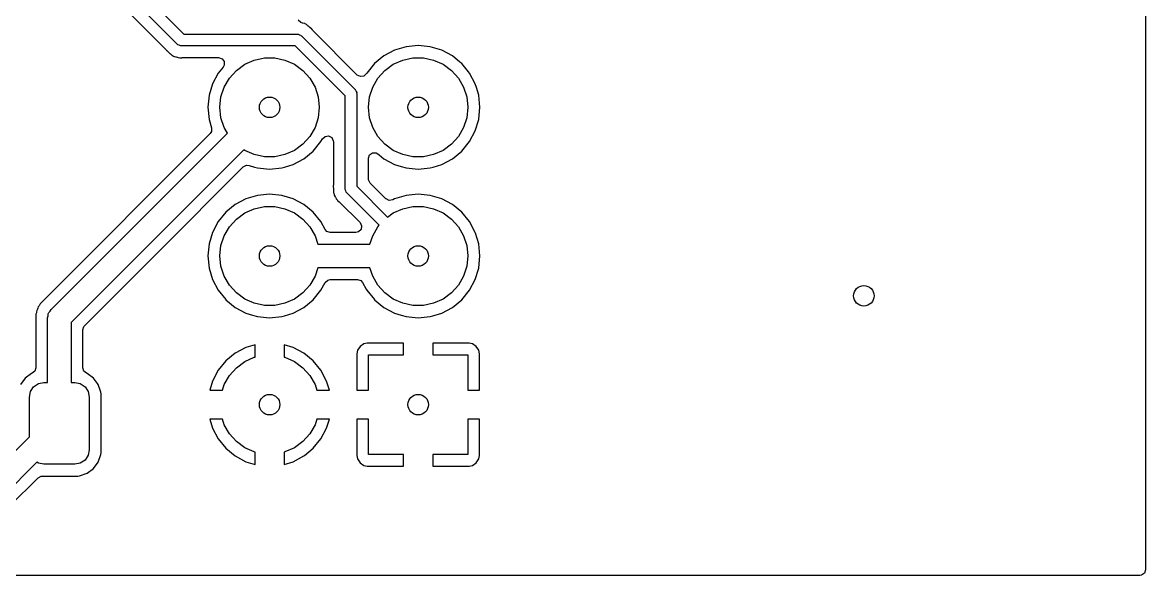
# Model space of a CAD drawing. Extents: x 0.21 to 2.99, y 0.21 to 2.19.
# Drawn here: x 2.234 to 2.99, y 0.212 to 0.584 of the extents above; entities that cross this region are included whole.
import ezdxf

# ---------------------------------------------------------------- set-up
doc = ezdxf.new("R2010")
doc.units = 0
doc.header["$MEASUREMENT"] = 0
doc.layers.add('BLACK', color=7, linetype='CONTINUOUS')

msp = doc.modelspace()

# ---------------------------------------------------------------- linework, layer by layer
at = {"layer": 'BLACK', "linetype": 'CONTINUOUS'}
for p, q in [((2.98959, 2.18429), (2.98959, 0.215709)), ((2.2874, 0.630765), (2.34218, 0.575984)), ((2.27578, 0.620092), (2.33037, 0.565496)), ((2.33777, 0.569263), (2.28068, 0.62635)), ((2.42107, 0.583837), (2.4192, 0.585359)), ((2.42214, 0.583425), (2.42107, 0.583837)), ((2.42239, 0.583345), (2.42214, 0.583425)), ((2.42362, 0.583057), (2.42239, 0.583345)), ((2.42393, 0.582839), (2.42362, 0.583057)), ((2.42362, 0.583057), (2.42362, 0.583057)), ((2.42473, 0.58242), (2.42393, 0.582839)), ((2.42509, 0.58228), (2.42473, 0.58242)), ((2.42602, 0.581434), (2.42509, 0.58228)), ((2.34218, 0.575984), (2.41875, 0.575984)), ((2.41875, 0.575984), (2.41906, 0.575886)), ((2.41906, 0.575886), (2.41937, 0.575936)), ((2.41937, 0.575936), (2.42019, 0.575517)), ((2.42019, 0.575517), (2.42107, 0.575232)), ((2.42107, 0.575232), (2.42125, 0.574975)), ((2.42125, 0.574975), (2.42154, 0.574831)), ((2.42154, 0.574831), (2.45751, 0.538861)), ((2.42623, 0.581267), (2.42602, 0.581434)), ((2.42634, 0.581188), (2.42623, 0.581267)), ((2.42689, 0.580638), (2.42634, 0.581188)), ((2.42696, 0.580576), (2.42689, 0.580638)), ((2.42836, 0.5793), (2.42696, 0.580576)), ((2.42858, 0.579012), (2.42836, 0.5793)), ((2.42862, 0.579042), (2.42858, 0.579012)), ((2.42893, 0.578599), (2.42862, 0.579042)), ((2.45902, 0.548511), (2.42893, 0.578599)), ((2.33805, 0.569119), (2.33777, 0.569263)), ((2.33824, 0.568862), (2.33805, 0.569119)), ((2.33911, 0.568577), (2.33824, 0.568862)), ((2.33994, 0.568159), (2.33911, 0.568577)), ((2.34025, 0.568208), (2.33994, 0.568159)), ((2.34055, 0.56811), (2.34025, 0.568208)), ((2.41712, 0.56811), (2.34055, 0.56811)), ((2.45079, 0.534446), (2.41712, 0.56811)), ((2.49189, 0.567532), (2.4841, 0.565167)), ((2.5, 0.56833), (2.49189, 0.567532)), ((2.49189, 0.567532), (2.49189, 0.567532)), ((2.50811, 0.567532), (2.5, 0.56833)), ((2.5, 0.56833), (2.5, 0.56833)), ((2.5159, 0.565167), (2.50811, 0.567532)), ((2.50811, 0.567532), (2.50811, 0.567532)), ((2.33037, 0.565496), (2.33069, 0.565053)), ((2.33069, 0.565053), (2.33073, 0.565082)), ((2.33073, 0.565082), (2.33095, 0.564794)), ((2.33095, 0.564794), (2.33234, 0.563519)), ((2.33234, 0.563519), (2.33241, 0.563457)), ((2.33241, 0.563457), (2.33283, 0.563033)), ((2.33283, 0.563033), (2.33296, 0.562906)), ((2.33296, 0.562906), (2.33305, 0.562846)), ((2.33305, 0.562846), (2.33308, 0.562828)), ((2.33308, 0.562828), (2.33329, 0.56266)), ((2.33329, 0.56266), (2.33394, 0.562068)), ((2.33394, 0.562068), (2.33422, 0.561814)), ((2.33422, 0.561814), (2.33458, 0.561675)), ((2.33458, 0.561675), (2.33537, 0.561256)), ((2.33537, 0.561256), (2.33569, 0.561037)), ((2.33569, 0.561037), (2.33691, 0.56075)), ((2.33691, 0.56075), (2.33717, 0.56067)), ((2.33717, 0.56067), (2.33834, 0.560217)), ((2.33834, 0.560217), (2.33873, 0.560217)), ((2.33873, 0.560217), (2.33962, 0.560113)), ((2.33962, 0.560113), (2.34, 0.560024)), ((2.34, 0.560024), (2.34096, 0.56016)), ((2.34096, 0.56016), (2.34124, 0.560198)), ((2.34124, 0.560198), (2.34151, 0.560217)), ((2.34151, 0.560217), (2.3657, 0.560217)), ((2.3657, 0.560217), (2.36799, 0.559472)), ((2.36799, 0.559472), (2.36941, 0.557523)), ((2.38966, 0.558598), (2.3965, 0.560053)), ((2.3965, 0.560053), (2.4035, 0.560053)), ((2.4035, 0.560053), (2.41034, 0.558598)), ((2.47691, 0.561326), (2.47061, 0.556158)), ((2.4841, 0.565167), (2.47691, 0.561326)), ((2.48966, 0.558598), (2.4965, 0.560053)), ((2.4965, 0.560053), (2.5035, 0.560053)), ((2.5035, 0.560053), (2.51034, 0.558598)), ((2.52309, 0.561326), (2.5159, 0.565167)), ((2.52804, 0.557264), (2.52309, 0.561326)), ((2.36872, 0.553846), (2.36545, 0.54986)), ((2.36941, 0.555114), (2.36872, 0.553846)), ((2.36941, 0.557523), (2.36941, 0.555114)), ((2.37761, 0.551641), (2.38327, 0.555753)), ((2.38327, 0.555753), (2.38966, 0.558598)), ((2.41034, 0.558598), (2.41673, 0.555753)), ((2.41673, 0.555753), (2.42239, 0.551641)), ((2.47061, 0.556158), (2.46545, 0.54986)), ((2.47061, 0.556158), (2.47061, 0.556158)), ((2.47761, 0.551641), (2.48327, 0.555753)), ((2.48327, 0.555753), (2.48966, 0.558598)), ((2.51034, 0.558598), (2.51673, 0.555753)), ((2.51673, 0.555753), (2.52239, 0.551641)), ((2.52939, 0.556158), (2.52804, 0.557264)), ((2.53384, 0.550731), (2.52939, 0.556158)), ((2.52939, 0.556158), (2.52939, 0.556158)), ((2.36545, 0.54986), (2.36161, 0.542675)), ((2.36545, 0.54986), (2.36545, 0.54986)), ((2.36943, 0.540383), (2.37293, 0.546442)), ((2.37293, 0.546442), (2.37761, 0.551641)), ((2.42239, 0.551641), (2.42707, 0.546442)), ((2.42707, 0.546442), (2.43057, 0.540383)), ((2.46109, 0.54743), (2.45902, 0.548511)), ((2.46348, 0.54776), (2.46109, 0.54743)), ((2.46521, 0.549429), (2.46348, 0.54776)), ((2.46545, 0.54986), (2.46521, 0.549429)), ((2.46545, 0.54986), (2.46545, 0.54986)), ((2.46943, 0.540383), (2.47293, 0.546442)), ((2.47293, 0.546442), (2.47761, 0.551641)), ((2.52239, 0.551641), (2.52707, 0.546442)), ((2.52707, 0.546442), (2.53057, 0.540383)), ((2.53455, 0.54986), (2.53384, 0.550731)), ((2.53839, 0.542675), (2.53455, 0.54986)), ((2.36161, 0.542675), (2.35924, 0.534879)), ((2.36727, 0.533729), (2.36943, 0.540383)), ((2.43057, 0.540383), (2.43273, 0.533729)), ((2.45751, 0.538861), (2.45765, 0.538577)), ((2.45765, 0.538577), (2.45791, 0.538391)), ((2.45791, 0.538391), (2.45819, 0.537514)), ((2.45819, 0.537514), (2.45861, 0.536692)), ((2.46727, 0.533729), (2.46943, 0.540383)), ((2.53057, 0.540383), (2.53273, 0.533729)), ((2.5392, 0.540028), (2.53839, 0.542675)), ((2.54076, 0.534879), (2.5392, 0.540028)), ((2.35924, 0.534879), (2.35844, 0.526772)), ((2.35924, 0.534879), (2.35924, 0.534879)), ((2.36654, 0.526772), (2.36727, 0.533729)), ((2.43273, 0.533729), (2.43346, 0.526772)), ((2.45079, 0.472047), (2.45079, 0.534446)), ((2.45861, 0.536692), (2.45856, 0.536379)), ((2.45856, 0.536379), (2.45866, 0.536077)), ((2.45866, 0.536077), (2.45866, 0.473678)), ((2.46654, 0.526772), (2.46727, 0.533729)), ((2.53273, 0.533729), (2.53346, 0.526772)), ((2.54156, 0.526772), (2.54076, 0.534879)), ((2.54076, 0.534879), (2.54076, 0.534879)), ((2.35844, 0.526772), (2.35844, 0.526772)), ((2.35844, 0.526772), (2.35924, 0.518664)), ((2.36727, 0.519814), (2.36654, 0.526772)), ((2.43346, 0.526772), (2.43273, 0.519814)), ((2.46727, 0.519814), (2.46654, 0.526772)), ((2.53346, 0.526772), (2.53273, 0.519814)), ((2.54076, 0.518664), (2.54156, 0.526772)), ((2.54156, 0.526772), (2.54156, 0.526772)), ((2.35924, 0.518664), (2.35924, 0.518664)), ((2.35924, 0.518664), (2.36097, 0.512956)), ((2.36943, 0.51316), (2.36727, 0.519814)), ((2.43273, 0.519814), (2.43057, 0.51316)), ((2.46943, 0.51316), (2.46727, 0.519814)), ((2.53273, 0.519814), (2.53057, 0.51316)), ((2.53839, 0.510868), (2.54076, 0.518664)), ((2.54076, 0.518664), (2.54076, 0.518664)), ((2.36, 0.509069), (2.24644, 0.395508)), ((2.2529, 0.390804), (2.37156, 0.509468)), ((2.36092, 0.510548), (2.36, 0.509069)), ((2.36097, 0.512956), (2.36092, 0.510548)), ((2.37156, 0.509468), (2.36943, 0.51316)), ((2.42707, 0.507102), (2.42239, 0.501903)), ((2.43057, 0.51316), (2.42707, 0.507102)), ((2.43556, 0.505562), (2.4373, 0.507231)), ((2.4373, 0.507231), (2.43968, 0.507561)), ((2.43968, 0.507561), (2.44181, 0.506426)), ((2.47293, 0.507102), (2.46943, 0.51316)), ((2.47761, 0.501903), (2.47293, 0.507102)), ((2.52707, 0.507102), (2.52239, 0.501903)), ((2.53057, 0.51316), (2.52707, 0.507102)), ((2.53455, 0.503683), (2.53839, 0.510868)), ((2.42239, 0.501903), (2.41673, 0.49779)), ((2.42939, 0.497385), (2.43455, 0.503683)), ((2.43455, 0.503683), (2.43556, 0.505562)), ((2.44181, 0.506426), (2.44286, 0.504258)), ((2.44286, 0.504258), (2.44289, 0.503724)), ((2.44289, 0.503724), (2.44289, 0.474613)), ((2.48327, 0.49779), (2.47761, 0.501903)), ((2.52239, 0.501903), (2.51673, 0.49779)), ((2.52939, 0.497385), (2.53455, 0.503683)), ((2.38262, 0.498259), (2.26634, 0.381975)), ((2.38327, 0.49779), (2.38262, 0.498259)), ((2.38966, 0.494945), (2.38327, 0.49779)), ((2.3965, 0.49349), (2.38966, 0.494945)), ((2.4035, 0.49349), (2.3965, 0.49349)), ((2.41034, 0.494945), (2.4035, 0.49349)), ((2.41673, 0.49779), (2.41034, 0.494945)), ((2.4159, 0.488377), (2.42309, 0.492217)), ((2.42309, 0.492217), (2.42939, 0.497385)), ((2.46656, 0.492475), (2.4673, 0.494766)), ((2.46656, 0.478562), (2.46656, 0.492475)), ((2.4673, 0.494766), (2.46925, 0.496182)), ((2.46925, 0.496182), (2.47166, 0.496182)), ((2.47166, 0.496182), (2.47293, 0.495488)), ((2.47293, 0.495488), (2.47381, 0.494766)), ((2.47381, 0.494766), (2.47691, 0.492217)), ((2.47691, 0.492217), (2.47691, 0.492217)), ((2.47691, 0.492217), (2.47691, 0.492217)), ((2.47691, 0.492217), (2.4841, 0.488377)), ((2.48966, 0.494945), (2.48327, 0.49779)), ((2.4965, 0.49349), (2.48966, 0.494945)), ((2.5035, 0.49349), (2.4965, 0.49349)), ((2.51034, 0.494945), (2.5035, 0.49349)), ((2.51673, 0.49779), (2.51034, 0.494945)), ((2.5159, 0.488377), (2.52309, 0.492217)), ((2.52309, 0.492217), (2.52939, 0.497385)), ((2.32468, 0.429157), (2.3823, 0.48677)), ((2.3823, 0.48677), (2.38444, 0.487863)), ((2.38444, 0.487863), (2.38618, 0.487743)), ((2.38618, 0.487743), (2.3899, 0.486616)), ((2.3899, 0.486616), (2.39189, 0.486012)), ((2.39189, 0.486012), (2.39189, 0.486012)), ((2.39189, 0.486012), (2.4, 0.485213)), ((2.4, 0.485213), (2.40811, 0.486012)), ((2.4, 0.485213), (2.4, 0.485213)), ((2.4, 0.485213), (2.4, 0.485213)), ((2.40811, 0.486012), (2.4101, 0.486616)), ((2.40811, 0.486012), (2.40811, 0.486012)), ((2.4101, 0.486616), (2.4159, 0.488377)), ((2.4841, 0.488377), (2.48855, 0.487025)), ((2.48855, 0.487025), (2.49189, 0.486012)), ((2.49189, 0.486012), (2.49189, 0.486012)), ((2.49189, 0.486012), (2.5, 0.485213)), ((2.5, 0.485213), (2.50811, 0.486012)), ((2.5, 0.485213), (2.5, 0.485213)), ((2.5, 0.485213), (2.5, 0.485213)), ((2.50811, 0.486012), (2.5101, 0.486616)), ((2.50811, 0.486012), (2.50811, 0.486012)), ((2.5101, 0.486616), (2.5159, 0.488377)), ((2.4666, 0.477952), (2.46656, 0.478562)), ((2.4677, 0.475806), (2.4666, 0.477952)), ((2.44285, 0.474068), (2.4428, 0.47371)), ((2.4428, 0.47371), (2.44289, 0.47182)), ((2.44289, 0.474613), (2.44281, 0.474074)), ((2.44281, 0.474074), (2.44285, 0.474068)), ((2.44289, 0.47182), (2.44289, 0.47173)), ((2.44289, 0.47173), (2.44289, 0.470951)), ((2.44289, 0.470951), (2.44292, 0.470814)), ((2.44292, 0.470814), (2.44295, 0.470545)), ((2.44295, 0.470545), (2.44301, 0.469292)), ((2.44301, 0.469292), (2.44301, 0.469292)), ((2.44301, 0.469292), (2.44316, 0.468938)), ((2.44316, 0.468938), (2.44343, 0.46808)), ((2.45089, 0.471745), (2.45079, 0.472047)), ((2.45084, 0.471431), (2.45089, 0.471745)), ((2.45125, 0.47061), (2.45084, 0.471431)), ((2.45154, 0.469733), (2.45125, 0.47061)), ((2.4518, 0.469546), (2.45154, 0.469733)), ((2.45194, 0.469263), (2.4518, 0.469546)), ((2.4738, 0.447408), (2.45194, 0.469263)), ((2.45866, 0.473678), (2.4794, 0.452941)), ((2.4783, 0.465204), (2.4677, 0.475806)), ((2.37691, 0.461326), (2.37061, 0.456158)), ((2.3841, 0.465167), (2.37691, 0.461326)), ((2.39189, 0.467532), (2.3841, 0.465167)), ((2.4, 0.46833), (2.39189, 0.467532)), ((2.39189, 0.467532), (2.39189, 0.467532)), ((2.40811, 0.467532), (2.4, 0.46833)), ((2.4, 0.46833), (2.4, 0.46833)), ((2.4159, 0.465167), (2.40811, 0.467532)), ((2.40811, 0.467532), (2.40811, 0.467532)), ((2.42309, 0.461326), (2.4159, 0.465167)), ((2.42939, 0.456158), (2.42309, 0.461326)), ((2.44343, 0.46808), (2.4435, 0.467699)), ((2.4435, 0.467699), (2.44416, 0.466633)), ((2.44416, 0.466633), (2.44429, 0.466394)), ((2.44429, 0.466394), (2.44475, 0.465337)), ((2.44475, 0.465337), (2.4448, 0.465245)), ((2.4448, 0.465245), (2.44507, 0.464972)), ((2.44507, 0.464972), (2.44563, 0.464268)), ((2.44563, 0.464268), (2.44573, 0.464099)), ((2.44573, 0.464099), (2.44583, 0.463939)), ((2.44583, 0.463939), (2.44683, 0.463183)), ((2.44683, 0.463183), (2.44704, 0.463005)), ((2.44704, 0.463005), (2.46085, 0.449193)), ((2.47835, 0.465151), (2.4783, 0.465204)), ((2.48052, 0.464099), (2.47835, 0.465151)), ((2.48289, 0.464523), (2.48052, 0.464099)), ((2.4841, 0.465167), (2.48289, 0.464523)), ((2.49189, 0.467532), (2.4841, 0.465167)), ((2.4841, 0.465167), (2.4841, 0.465167)), ((2.4841, 0.465167), (2.4841, 0.465167)), ((2.4841, 0.465167), (2.4841, 0.465167)), ((2.4841, 0.465167), (2.4841, 0.465167)), ((2.5, 0.46833), (2.49189, 0.467532)), ((2.49189, 0.467532), (2.49189, 0.467532)), ((2.50811, 0.467532), (2.5, 0.46833)), ((2.5, 0.46833), (2.5, 0.46833)), ((2.5159, 0.465167), (2.50811, 0.467532)), ((2.50811, 0.467532), (2.50811, 0.467532)), ((2.52309, 0.461326), (2.5159, 0.465167)), ((2.52939, 0.456158), (2.52309, 0.461326)), ((2.37061, 0.456158), (2.36545, 0.44986)), ((2.37061, 0.456158), (2.37061, 0.456158)), ((2.37761, 0.451641), (2.38327, 0.455753)), ((2.38327, 0.455753), (2.38966, 0.458598)), ((2.38966, 0.458598), (2.3965, 0.460053)), ((2.3965, 0.460053), (2.4035, 0.460053)), ((2.4035, 0.460053), (2.41034, 0.458598)), ((2.41034, 0.458598), (2.41673, 0.455753)), ((2.41673, 0.455753), (2.42239, 0.451641)), ((2.43455, 0.44986), (2.42939, 0.456158)), ((2.42939, 0.456158), (2.42939, 0.456158)), ((2.4794, 0.452941), (2.48327, 0.455753)), ((2.48327, 0.455753), (2.48966, 0.458598)), ((2.48966, 0.458598), (2.4965, 0.460053)), ((2.4965, 0.460053), (2.5035, 0.460053)), ((2.5035, 0.460053), (2.51034, 0.458598)), ((2.51034, 0.458598), (2.51673, 0.455753)), ((2.51673, 0.455753), (2.52239, 0.451641)), ((2.53455, 0.44986), (2.52939, 0.456158)), ((2.52939, 0.456158), (2.52939, 0.456158)), ((2.36545, 0.44986), (2.36161, 0.442675)), ((2.36943, 0.440383), (2.37293, 0.446442)), ((2.37293, 0.446442), (2.37761, 0.451641)), ((2.42239, 0.451641), (2.42707, 0.446442)), ((2.42707, 0.446442), (2.43057, 0.440383)), ((2.43733, 0.444668), (2.43455, 0.44986)), ((2.46085, 0.449193), (2.46194, 0.447047)), ((2.46194, 0.447047), (2.46156, 0.444668)), ((2.46943, 0.440383), (2.47293, 0.446442)), ((2.47293, 0.446442), (2.4738, 0.447408)), ((2.52239, 0.451641), (2.52707, 0.446442)), ((2.52707, 0.446442), (2.53057, 0.440383)), ((2.53839, 0.442675), (2.53455, 0.44986)), ((2.36161, 0.442675), (2.35924, 0.434879)), ((2.36727, 0.433729), (2.36943, 0.440383)), ((2.43057, 0.440383), (2.43244, 0.434646)), ((2.43737, 0.4446), (2.43733, 0.444668)), ((2.43851, 0.443284), (2.43737, 0.4446)), ((2.4408, 0.442539), (2.43851, 0.443284)), ((2.45809, 0.442539), (2.4408, 0.442539)), ((2.45986, 0.442964), (2.45809, 0.442539)), ((2.46156, 0.444668), (2.45986, 0.442964)), ((2.46756, 0.434646), (2.46943, 0.440383)), ((2.53057, 0.440383), (2.53273, 0.433729)), ((2.53857, 0.442085), (2.53839, 0.442675)), ((2.54076, 0.434879), (2.53857, 0.442085)), ((2.35924, 0.434879), (2.35844, 0.426772)), ((2.35924, 0.434879), (2.35924, 0.434879)), ((2.36654, 0.426772), (2.36727, 0.433729)), ((2.43244, 0.434646), (2.46756, 0.434646)), ((2.53273, 0.433729), (2.53346, 0.426772)), ((2.54156, 0.426772), (2.54076, 0.434879)), ((2.54076, 0.434879), (2.54076, 0.434879)), ((2.27537, 0.379847), (2.32468, 0.429157)), ((2.35844, 0.426772), (2.35844, 0.426772)), ((2.35844, 0.426772), (2.35924, 0.418664)), ((2.36727, 0.419814), (2.36654, 0.426772)), ((2.53346, 0.426772), (2.53273, 0.419814)), ((2.54076, 0.418664), (2.54156, 0.426772)), ((2.54156, 0.426772), (2.54156, 0.426772)), ((2.35924, 0.418664), (2.35924, 0.418664)), ((2.35924, 0.418664), (2.36161, 0.410868)), ((2.36943, 0.41316), (2.36727, 0.419814)), ((2.43244, 0.418898), (2.43057, 0.41316)), ((2.46756, 0.418898), (2.43244, 0.418898)), ((2.46943, 0.41316), (2.46756, 0.418898)), ((2.53273, 0.419814), (2.53057, 0.41316)), ((2.53839, 0.410868), (2.54076, 0.418664)), ((2.54076, 0.418664), (2.54076, 0.418664)), ((2.36161, 0.410868), (2.36545, 0.403683)), ((2.37293, 0.407102), (2.36943, 0.41316)), ((2.43057, 0.41316), (2.42707, 0.407102)), ((2.43455, 0.403683), (2.43737, 0.408944)), ((2.43737, 0.408944), (2.4391, 0.410613)), ((2.4391, 0.410613), (2.4408, 0.411004)), ((2.4408, 0.411004), (2.4592, 0.411004)), ((2.4592, 0.411004), (2.46149, 0.41026)), ((2.46149, 0.41026), (2.46263, 0.408944)), ((2.46263, 0.408944), (2.46499, 0.40453)), ((2.47293, 0.407102), (2.46943, 0.41316)), ((2.53057, 0.41316), (2.52707, 0.407102)), ((2.53455, 0.403683), (2.53839, 0.410868)), ((2.36545, 0.403683), (2.37061, 0.397386)), ((2.37761, 0.401903), (2.37293, 0.407102)), ((2.38327, 0.39779), (2.37761, 0.401903)), ((2.42239, 0.401903), (2.41673, 0.39779)), ((2.42707, 0.407102), (2.42239, 0.401903)), ((2.42939, 0.397385), (2.43455, 0.403683)), ((2.46499, 0.40453), (2.46545, 0.403683)), ((2.46545, 0.403683), (2.47061, 0.397386)), ((2.47761, 0.401903), (2.47293, 0.407102)), ((2.48327, 0.39779), (2.47761, 0.401903)), ((2.52239, 0.401903), (2.51673, 0.39779)), ((2.52707, 0.407102), (2.52239, 0.401903)), ((2.52939, 0.397385), (2.53455, 0.403683)), ((2.2448, 0.393253), (2.24424, 0.392484)), ((2.24512, 0.393774), (2.2448, 0.393253)), ((2.24555, 0.39462), (2.24512, 0.393774)), ((2.24644, 0.395508), (2.24555, 0.39462)), ((2.24555, 0.39462), (2.24555, 0.39462)), ((2.24644, 0.395508), (2.24644, 0.395508)), ((2.37061, 0.397386), (2.37061, 0.397385)), ((2.37061, 0.397385), (2.37061, 0.397385)), ((2.37061, 0.397385), (2.37691, 0.392217)), ((2.38966, 0.394945), (2.38327, 0.39779)), ((2.3965, 0.39349), (2.38966, 0.394945)), ((2.4035, 0.39349), (2.3965, 0.39349)), ((2.41034, 0.394945), (2.4035, 0.39349)), ((2.41673, 0.39779), (2.41034, 0.394945)), ((2.42309, 0.392217), (2.42939, 0.397385)), ((2.47061, 0.397386), (2.47061, 0.397385)), ((2.47061, 0.397385), (2.47061, 0.397385)), ((2.47061, 0.397385), (2.47691, 0.392217)), ((2.48966, 0.394945), (2.48327, 0.39779)), ((2.4965, 0.39349), (2.48966, 0.394945)), ((2.5035, 0.39349), (2.4965, 0.39349)), ((2.51034, 0.394945), (2.5035, 0.39349)), ((2.51673, 0.39779), (2.51034, 0.394945)), ((2.52309, 0.392217), (2.52939, 0.397385)), ((2.24299, 0.388637), (2.2427, 0.387734)), ((2.2427, 0.387734), (2.2427, 0.387734)), ((2.2427, 0.387734), (2.2427, 0.351545)), ((2.24313, 0.389231), (2.24299, 0.388637)), ((2.24328, 0.390169), (2.24313, 0.389231)), ((2.24371, 0.391016), (2.24328, 0.39017)), ((2.24328, 0.39017), (2.24328, 0.390169)), ((2.24395, 0.391581), (2.24371, 0.391016)), ((2.24424, 0.392484), (2.24395, 0.391581)), ((2.24424, 0.392484), (2.24424, 0.392484)), ((2.25059, 0.385236), (2.25088, 0.386524)), ((2.25088, 0.386524), (2.25103, 0.387837)), ((2.25103, 0.387837), (2.25127, 0.388216)), ((2.25127, 0.388216), (2.25137, 0.388653)), ((2.25137, 0.388653), (2.25219, 0.389686)), ((2.25219, 0.389686), (2.2529, 0.390804)), ((2.37691, 0.392217), (2.37691, 0.392217)), ((2.37691, 0.392217), (2.37691, 0.392217)), ((2.37691, 0.392217), (2.3841, 0.388377)), ((2.3841, 0.388377), (2.38855, 0.387025)), ((2.38855, 0.387025), (2.39189, 0.386012)), ((2.39189, 0.386012), (2.39189, 0.386012)), ((2.39189, 0.386012), (2.4, 0.385213)), ((2.4, 0.385213), (2.40811, 0.386012)), ((2.40811, 0.386012), (2.40995, 0.386569)), ((2.40811, 0.386012), (2.40811, 0.386012)), ((2.40995, 0.386569), (2.4159, 0.388377)), ((2.4159, 0.388377), (2.42309, 0.392217)), ((2.47691, 0.392217), (2.47691, 0.392217)), ((2.47691, 0.392217), (2.47691, 0.392217)), ((2.47691, 0.392217), (2.4841, 0.388377)), ((2.4841, 0.388377), (2.48855, 0.387025)), ((2.48855, 0.387025), (2.49189, 0.386012)), ((2.49189, 0.386012), (2.49189, 0.386012)), ((2.49189, 0.386012), (2.5, 0.385213)), ((2.5, 0.385213), (2.50811, 0.386012)), ((2.50811, 0.386012), (2.50995, 0.386569)), ((2.50811, 0.386012), (2.50811, 0.386012)), ((2.50995, 0.386569), (2.5159, 0.388377)), ((2.5159, 0.388377), (2.52309, 0.392217)), ((2.25059, 0.341732), (2.25059, 0.385236)), ((2.26634, 0.381975), (2.26634, 0.341732)), ((2.27423, 0.377091), (2.27498, 0.379382)), ((2.27498, 0.379382), (2.27537, 0.379847)), ((2.4, 0.385213), (2.4, 0.385213)), ((2.4, 0.385213), (2.4, 0.385213)), ((2.5, 0.385213), (2.5, 0.385213)), ((2.5, 0.385213), (2.5, 0.385213)), ((2.27423, 0.351545), (2.27423, 0.377091)), ((2.3841, 0.365148), (2.37692, 0.36131)), ((2.39016, 0.366985), (2.3841, 0.365148)), ((2.3841, 0.365148), (2.3841, 0.365148)), ((2.39016, 0.358704), (2.39016, 0.366985)), ((2.4159, 0.365148), (2.40984, 0.366985)), ((2.40984, 0.366985), (2.40984, 0.358704)), ((2.42308, 0.36131), (2.4159, 0.365148)), ((2.4159, 0.365148), (2.4159, 0.365148)), ((2.45912, 0.363309), (2.45866, 0.361012)), ((2.46086, 0.365913), (2.45912, 0.363309)), ((2.46346, 0.367653), (2.46086, 0.365913)), ((2.46086, 0.365913), (2.46086, 0.365913)), ((2.46576, 0.36811), (2.46346, 0.367653)), ((2.49016, 0.36811), (2.46576, 0.36811)), ((2.49016, 0.360236), (2.49016, 0.36811)), ((2.49016, 0.36811), (2.49016, 0.36811)), ((2.53424, 0.36811), (2.50984, 0.36811)), ((2.50984, 0.36811), (2.50984, 0.360236)), ((2.53654, 0.367653), (2.53424, 0.36811)), ((2.53914, 0.365913), (2.53654, 0.367653)), ((2.54088, 0.363309), (2.53914, 0.365913)), ((2.53914, 0.365913), (2.53914, 0.365913)), ((2.54134, 0.361012), (2.54088, 0.363309)), ((2.37063, 0.356144), (2.36546, 0.349849)), ((2.37692, 0.36131), (2.37063, 0.356144)), ((2.37063, 0.356144), (2.37063, 0.356144)), ((2.37692, 0.36131), (2.37692, 0.36131)), ((2.37761, 0.351641), (2.38327, 0.355753)), ((2.38327, 0.355753), (2.38966, 0.358598)), ((2.38966, 0.358598), (2.39016, 0.358704)), ((2.40984, 0.358704), (2.41034, 0.358598)), ((2.41034, 0.358598), (2.41673, 0.355753)), ((2.41673, 0.355753), (2.42239, 0.351641)), ((2.42937, 0.356144), (2.42308, 0.36131)), ((2.42308, 0.36131), (2.42308, 0.36131)), ((2.43454, 0.349849), (2.42937, 0.356144)), ((2.42937, 0.356144), (2.42937, 0.356144)), ((2.45866, 0.361012), (2.45866, 0.336614)), ((2.46654, 0.336614), (2.46654, 0.360236)), ((2.46654, 0.360236), (2.49016, 0.360236)), ((2.50984, 0.360236), (2.53346, 0.360236)), ((2.53346, 0.360236), (2.53346, 0.336614)), ((2.54134, 0.336614), (2.54134, 0.361012)), ((2.54134, 0.361012), (2.54134, 0.361012)), ((2.23975, 0.347748), (2.23545, 0.344573)), ((2.24009, 0.347866), (2.23975, 0.347748)), ((2.23975, 0.347748), (2.23975, 0.347748)), ((2.24195, 0.349254), (2.24009, 0.347866)), ((2.2427, 0.351545), (2.24195, 0.349254)), ((2.27493, 0.349325), (2.27423, 0.351545)), ((2.27684, 0.347866), (2.27493, 0.349325)), ((2.27718, 0.347748), (2.27684, 0.347866)), ((2.28148, 0.344573), (2.27718, 0.347748)), ((2.27718, 0.347748), (2.27718, 0.347748)), ((2.36546, 0.349849), (2.36162, 0.342668)), ((2.36546, 0.349849), (2.36546, 0.349849)), ((2.37293, 0.346442), (2.37761, 0.351641)), ((2.42239, 0.351641), (2.42707, 0.346442)), ((2.43838, 0.342668), (2.43454, 0.349849)), ((2.43454, 0.349849), (2.43454, 0.349849)), ((2.23545, 0.344573), (2.23227, 0.340271)), ((2.23545, 0.344573), (2.23545, 0.344573)), ((2.24117, 0.338849), (2.24436, 0.340983)), ((2.24436, 0.340983), (2.24813, 0.341732)), ((2.24813, 0.341732), (2.25059, 0.341732)), ((2.26634, 0.341732), (2.2688, 0.341732)), ((2.2688, 0.341732), (2.27257, 0.340983)), ((2.27257, 0.340983), (2.27576, 0.338849)), ((2.28419, 0.340904), (2.28148, 0.344573)), ((2.28148, 0.344573), (2.28148, 0.344573)), ((2.28148, 0.344573), (2.28148, 0.344573)), ((2.28148, 0.344573), (2.28148, 0.344573)), ((2.28148, 0.344573), (2.28148, 0.344573)), ((2.28466, 0.340271), (2.28419, 0.340904)), ((2.28594, 0.336614), (2.28466, 0.340271)), ((2.36162, 0.342668), (2.35979, 0.336614)), ((2.36162, 0.342668), (2.36162, 0.342668)), ((2.3682, 0.336614), (2.36943, 0.340383)), ((2.36943, 0.340383), (2.37293, 0.346442)), ((2.42707, 0.346442), (2.43057, 0.340383)), ((2.43057, 0.340383), (2.4318, 0.336614)), ((2.44021, 0.336614), (2.43838, 0.342668)), ((2.43838, 0.342668), (2.43838, 0.342668)), ((2.23829, 0.33189), (2.23904, 0.335656)), ((2.23904, 0.335656), (2.24117, 0.338849)), ((2.27576, 0.338849), (2.27789, 0.335656)), ((2.27789, 0.335656), (2.27864, 0.33189)), ((2.28642, 0.335224), (2.28594, 0.336614)), ((2.28654, 0.334027), (2.28642, 0.335224)), ((2.28642, 0.335224), (2.28642, 0.335224)), ((2.28654, 0.29432), (2.28654, 0.334027)), ((2.28654, 0.334027), (2.28654, 0.334027)), ((2.35979, 0.336614), (2.3682, 0.336614)), ((2.35979, 0.336614), (2.35979, 0.336614)), ((2.4318, 0.336614), (2.44021, 0.336614)), ((2.44021, 0.336614), (2.44021, 0.336614)), ((2.45866, 0.336614), (2.45866, 0.336614)), ((2.45866, 0.336614), (2.46654, 0.336614)), ((2.53346, 0.336614), (2.54134, 0.336614)), ((2.54134, 0.336614), (2.54134, 0.336614)), ((2.23829, 0.305132), (2.23829, 0.33189)), ((2.27864, 0.33189), (2.27864, 0.296457)), ((2.35979, 0.316929), (2.36162, 0.310876)), ((2.3682, 0.316929), (2.35979, 0.316929)), ((2.36162, 0.310876), (2.36162, 0.310875)), ((2.36162, 0.310875), (2.36546, 0.303694)), ((2.36943, 0.31316), (2.3682, 0.316929)), ((2.37293, 0.307102), (2.36943, 0.31316)), ((2.43057, 0.31316), (2.42707, 0.307102)), ((2.4318, 0.316929), (2.43057, 0.31316)), ((2.44021, 0.316929), (2.4318, 0.316929)), ((2.43454, 0.303694), (2.43838, 0.310875)), ((2.43838, 0.310876), (2.44021, 0.316929)), ((2.43838, 0.310875), (2.43838, 0.310876)), ((2.46654, 0.316929), (2.45866, 0.316929)), ((2.45866, 0.316929), (2.45866, 0.316929)), ((2.45866, 0.316929), (2.45866, 0.292531)), ((2.46654, 0.293307), (2.46654, 0.316929)), ((2.54134, 0.316929), (2.53346, 0.316929)), ((2.53346, 0.316929), (2.53346, 0.293307)), ((2.54134, 0.292532), (2.54134, 0.316929)), ((2.54134, 0.316929), (2.54134, 0.316929)), ((2.2119, 0.27874), (2.23829, 0.305132)), ((2.36546, 0.303694), (2.36546, 0.303694)), ((2.36546, 0.303694), (2.37063, 0.2974)), ((2.37761, 0.301903), (2.37293, 0.307102)), ((2.42707, 0.307102), (2.42239, 0.301903)), ((2.42937, 0.2974), (2.43454, 0.303694)), ((2.43454, 0.303694), (2.43454, 0.303694)), ((2.27864, 0.296457), (2.27789, 0.29269)), ((2.37063, 0.2974), (2.37063, 0.297399)), ((2.37063, 0.297399), (2.37692, 0.292234)), ((2.38327, 0.29779), (2.37761, 0.301903)), ((2.38966, 0.294945), (2.38327, 0.29779)), ((2.39016, 0.294839), (2.38966, 0.294945)), ((2.39016, 0.286559), (2.39016, 0.294839)), ((2.41034, 0.294945), (2.40984, 0.294839)), ((2.40984, 0.294839), (2.40984, 0.286559)), ((2.41673, 0.29779), (2.41034, 0.294945)), ((2.42239, 0.301903), (2.41673, 0.29779)), ((2.42344, 0.292531), (2.42937, 0.297399)), ((2.42937, 0.297399), (2.42937, 0.2974)), ((2.24342, 0.287994), (2.22073, 0.265298)), ((2.24436, 0.287363), (2.24342, 0.287994)), ((2.24813, 0.286614), (2.24436, 0.287363)), ((2.27257, 0.287363), (2.2688, 0.286614)), ((2.27576, 0.289497), (2.27257, 0.287363)), ((2.27789, 0.29269), (2.27576, 0.289497)), ((2.28148, 0.283774), (2.28466, 0.288076)), ((2.28466, 0.288076), (2.28642, 0.293122)), ((2.28642, 0.293122), (2.28654, 0.29432)), ((2.28654, 0.29432), (2.28654, 0.29432)), ((2.37692, 0.292234), (2.37692, 0.292233)), ((2.37692, 0.292233), (2.3841, 0.288395)), ((2.3841, 0.288395), (2.3841, 0.288395)), ((2.3841, 0.288395), (2.39016, 0.286559)), ((2.40984, 0.286559), (2.4159, 0.288395)), ((2.4159, 0.288395), (2.42308, 0.292233)), ((2.4159, 0.288395), (2.4159, 0.288395)), ((2.42308, 0.292234), (2.42344, 0.292531)), ((2.42308, 0.292233), (2.42308, 0.292234)), ((2.45866, 0.292531), (2.45912, 0.290235)), ((2.45912, 0.290235), (2.46086, 0.28763)), ((2.46086, 0.28763), (2.46086, 0.28763)), ((2.46086, 0.28763), (2.46346, 0.28589)), ((2.49016, 0.293307), (2.46654, 0.293307)), ((2.49016, 0.285433), (2.49016, 0.293307)), ((2.53346, 0.293307), (2.50984, 0.293307)), ((2.50984, 0.293307), (2.50984, 0.285433)), ((2.53654, 0.28589), (2.53914, 0.28763)), ((2.53914, 0.28763), (2.54088, 0.290235)), ((2.53914, 0.28763), (2.53914, 0.28763)), ((2.54088, 0.290235), (2.54134, 0.292531)), ((2.54134, 0.292531), (2.54134, 0.292532)), ((2.2688, 0.286614), (2.24813, 0.286614)), ((2.27213, 0.278833), (2.27718, 0.280599)), ((2.27718, 0.280599), (2.28148, 0.283774)), ((2.39016, 0.286559), (2.39016, 0.286559)), ((2.46346, 0.28589), (2.46576, 0.285433)), ((2.46576, 0.285433), (2.46576, 0.285433)), ((2.46576, 0.285433), (2.49016, 0.285433)), ((2.49016, 0.285433), (2.49016, 0.285433)), ((2.50984, 0.285433), (2.50984, 0.285433)), ((2.50984, 0.285433), (2.53424, 0.285433)), ((2.53424, 0.285433), (2.53654, 0.28589)), ((2.53424, 0.285433), (2.53424, 0.285433)), ((2.22521, 0.258617), (2.24417, 0.277579)), ((2.24417, 0.277579), (2.24632, 0.278672)), ((2.24632, 0.278672), (2.24693, 0.27872)), ((2.24693, 0.27872), (2.27094, 0.27872)), ((2.27094, 0.278721), (2.27213, 0.278833)), ((2.27094, 0.27872), (2.27094, 0.278721)), ((2.98569, 0.211811), (0.214311, 0.211811)), ((2.98689, 0.212002), (2.98569, 0.211811)), ((2.98884, 0.213418), (2.98689, 0.212002)), ((2.98959, 0.215709), (2.98884, 0.213418))]:
    msp.add_line(p, q, dxfattribs=at)
at = {"layer": 'BLACK'}
for centre in [(2.4, 0.526772), (2.5, 0.526772), (2.4, 0.426772), (2.5, 0.426772), (2.8, 0.4), (2.4, 0.326772), (2.5, 0.326772)]:
    msp.add_circle(centre, 0.00689, dxfattribs=at)

doc.saveas('drawing.dxf')
